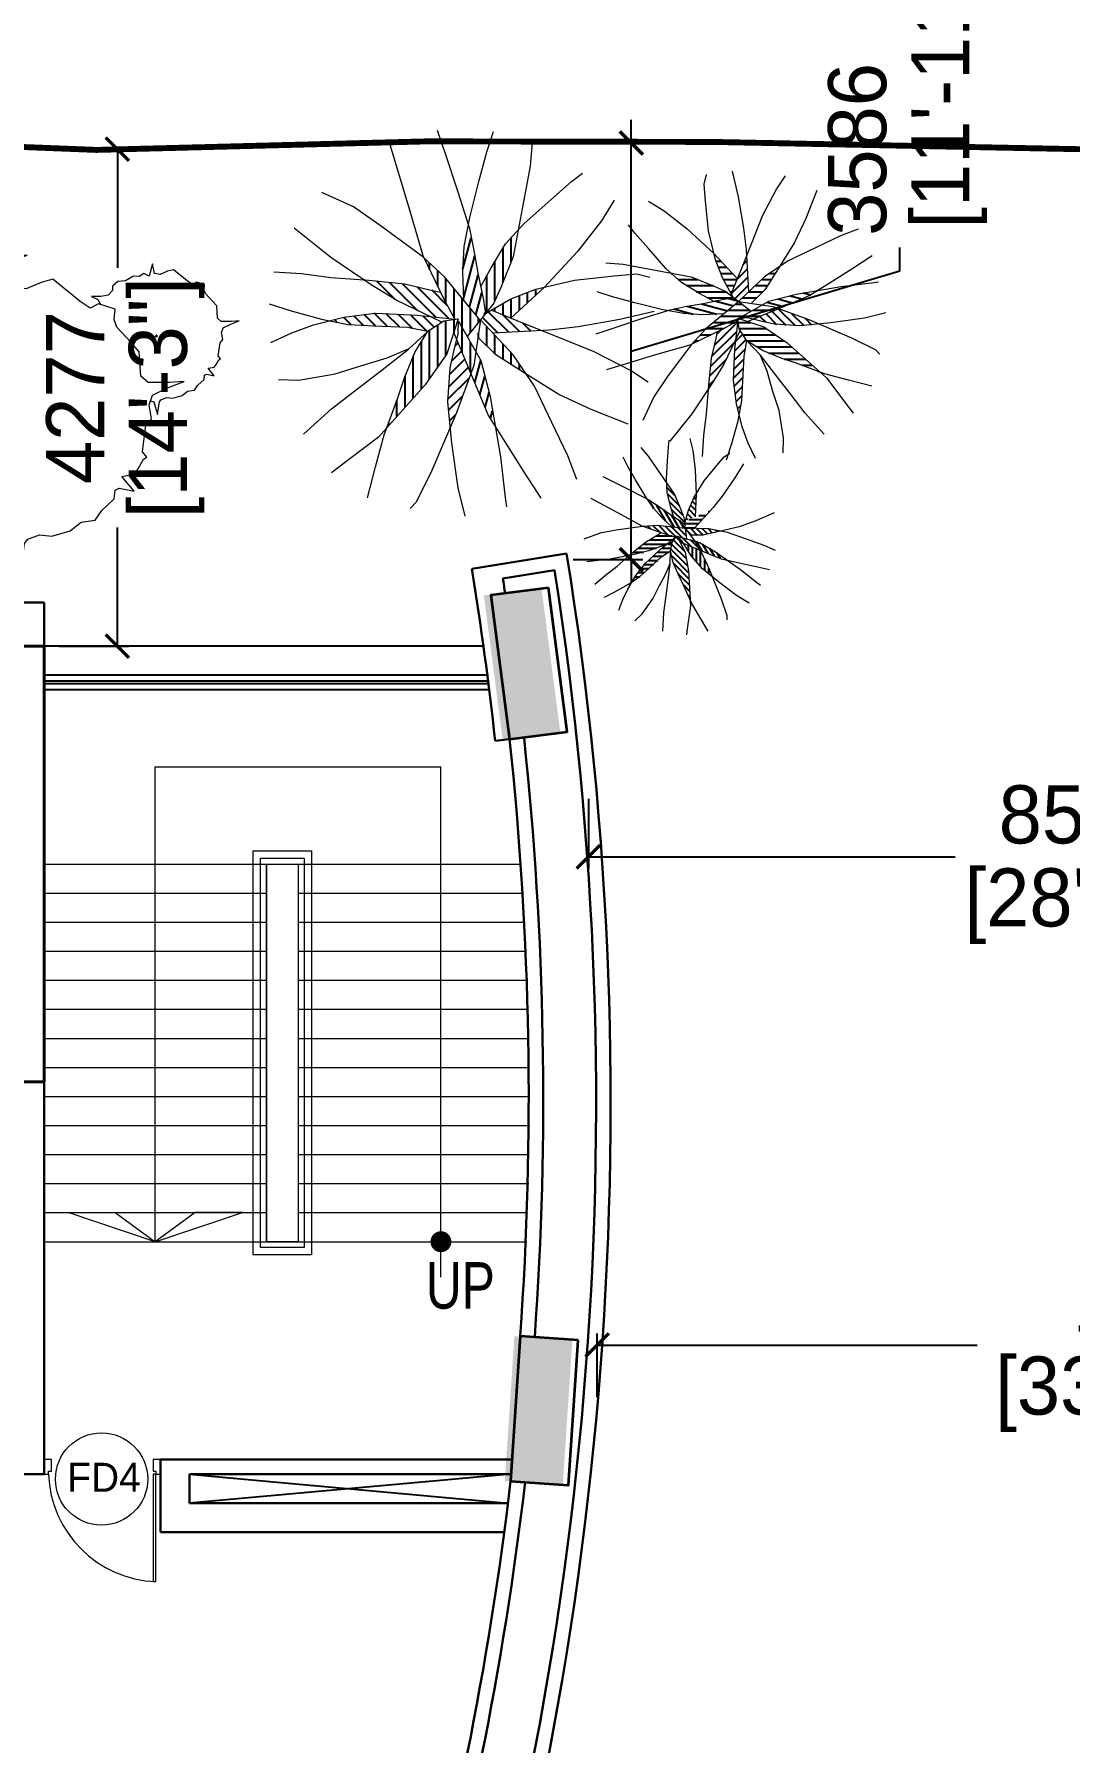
# Model space of a CAD drawing. Header units: millimetres. Extents: x 221017 to 6120115, y -1189702 to 83047459.
# Drawn here: x 3164084 to 3172997, y 64256 to 78960 of the extents above; entities that cross this region are included whole.
import ezdxf

# ---------------------------------------------------------------- set-up
doc = ezdxf.new("R2010")
doc.units = ezdxf.units.MM
doc.header["$LTSCALE"] = 150
doc.header["$MEASUREMENT"] = 0
doc.header["$PDMODE"] = 35
doc.header["$PDSIZE"] = -20
doc.linetypes.add('BORDER', pattern=[1.75, 0.5, -0.25, 0.5, -0.25, 0, -0.25])
doc.linetypes.add('HIDDEN', pattern=[0.375, 0.25, -0.125])
doc.layers.get('0').update_dxf_attribs({"linetype": 'CONTINUOUS', "lineweight": 9})
doc.layers.get('DEFPOINTS').update_dxf_attribs({"linetype": 'HIDDEN'})
for name, color, linetype in [('1', 7, 'CONTINUOUS'), ('GLASS PLAN', 160, 'CONTINUOUS'), ('LOW WALL', 40, 'CONTINUOUS'), ('Propoerty Line', 3, 'BORDER'), ('TEXT', 7, 'CONTINUOUS')]:
    doc.layers.add(name, color=color, linetype=linetype)
for name, color, linetype, lineweight in [('A_DOOR', 130, 'CONTINUOUS', 9), ('col new', 1, 'CONTINUOUS', 35), ('DIM', 7, 'CONTINUOUS', 13), ('Door Window Schedule', 173, 'CONTINUOUS', 9), ('hatch con', 7, 'CONTINUOUS', 9), ('illustr-TREE', 113, 'CONTINUOUS', 5), ('new column', 203, 'CONTINUOUS', 40), ('railing', 22, 'CONTINUOUS', 13), ('Roof Plan', 31, 'CONTINUOUS', 5), ('stair', 212, 'CONTINUOUS', 15), ('WALL', 7, 'CONTINUOUS', 30)]:
    doc.layers.add(name, color=color, linetype=linetype, lineweight=lineweight)
doc.layers.add('landscape', color=7, linetype='CONTINUOUS', lineweight=18, true_color=0x050505)
doc.styles.get("Standard").update_dxf_attribs({"font": 'GOTHIC.TTF', "width": 0.8})
doc.styles.add('Text Layout', font='GOTHIC.TTF')
doc.dimstyles.new('scale 50mm NEW', dxfattribs={"dimscale": 0, "dimtxt": 500, "dimasz": 200, "dimexe": 100, "dimexo": 100, "dimgap": 100, "dimtad": 0, "dimdec": 0, "dimzin": 1, "dimdsep": 46, "dimtxsty": 'Text Layout', "dimblk": 'ARCHTICK', "dimcen": 0.09, "dimclrd": 256, "dimclre": 256, "dimadec": 0, "dimazin": 0, "dimtfac": 1, "dimtdec": 0, "dimtmove": 1, "dimatfit": 0, "dimfxl": 0, "dimtolj": 1, "dimtzin": 0, "dimarcsym": 0})
pattern_1 = [(225, (231.67938, -468.48623), (0.19887378, -0.19887378), [])]
pattern_2 = [(75, (-634.61243, -298.57266), (-0.36222218, 0.09705714), [])]
pattern_3 = [(90, (-634.61243, -298.57266), (-0.375, 6e-17), [])]
pattern_4 = [(180, (-112.36044, -335.96927), (-3e-17, -0.1875), [])]
pattern_5 = [(135, (-112.36044, -335.96927), (-0.13258252, -0.13258252), [])]
pattern_6 = [(120, (-112.36044, -335.96927), (-0.16237976, -0.09375), [])]
pattern_7 = [(135, (-634.61243, -298.57266), (-0.26516504, -0.26516504), [])]
pattern_8 = [(165, (231.67938, -468.48623), (-0.07279286, -0.27166664), [])]
pattern_9 = [(180, (231.67938, -468.48623), (-1e-16, -0.28125), [])]

# ---------------------------------------------------------------- blocks, each defined once
blk = doc.blocks.new('10')
at = {"layer": '1'}
h = blk.add_hatch(dxfattribs=at)
h.set_pattern_fill('ANSI31', color=256, scale=3, angle=30, style=0)
h.set_pattern_definition(pattern_2)
h.paths.add_polyline_path([(-5.92, 4.433), (-6.114, 5.535), (-6.309, 6.465), (-6.358, 6.62), (-6.547, 5.643), (-6.612, 4.476), (-6.564, 3.18), (-5.807, 2.263), (-5.553, 2.585), (-5.573, 2.573), (-5.66, 3.179)])
h = blk.add_hatch(dxfattribs=at)
h.set_pattern_fill('ANSI31', color=256, scale=3, angle=45, style=0)
h.set_pattern_definition(pattern_3)
h.paths.add_polyline_path([(-5.79, 3.806), (-5.66, 3.179), (-5.573, 2.573), (-5.553, 2.585), (-5.184, 3.05), (-4.86, 3.763), (-4.297, 5.168), (-4.066, 6.41), (-4.643, 5.773), (-5.314, 4.671)])
h = blk.add_hatch(dxfattribs=at)
h.set_pattern_fill('ANSI31', color=256, scale=3, angle=45, style=0)
h.set_pattern_definition(pattern_3)
h.paths.add_polyline_path([(-6.976, 2.304), (-6.964, 2.303), (-6.825, 2.322), (-7.029, 1.695), (-6.89, 1.365), (-6.825, 1.63), (-6.804, 2.214), (-6.404, 1.509), (-5.807, 2.263), (-7.455, 4.26), (-8.394, 5.116), (-7.477, 3.223)])
h = blk.add_hatch(dxfattribs=at)
h.set_pattern_fill('ANSI31', color=256, scale=2.25, angle=135, style=0)
h.set_pattern_definition(pattern_9)
h.paths.add_polyline_path([(5.706, 3.494), (5.986, 4.171), (4.916, 5.323), (4.913, 5.326), (4.981, 5.031), (5.322, 4.171)])
h = blk.add_hatch(dxfattribs=at)
h.set_pattern_fill('ANSI31', color=256, scale=2.25, angle=180, style=0)
h.set_pattern_definition(pattern_1)
h.paths.add_polyline_path([(6.407, 5.212), (6.181, 4.641), (5.706, 3.494), (5.811, 3.309), (6.04, 3.127), (6.499, 3.558)])
h = blk.add_hatch(dxfattribs=at)
h.set_pattern_fill('ANSI31', color=256, scale=2.25, angle=135, style=0)
h.set_pattern_definition(pattern_9)
h.paths.add_polyline_path([(6.04, 3.127), (6.636, 3.037), (7.25, 3.652), (7.866, 4.625), (7.92, 4.711), (7.24, 4.252)])
h = blk.add_hatch(dxfattribs=at)
h.set_pattern_fill('ANSI31', color=256, scale=3, angle=90, style=0)
h.set_pattern_definition(pattern_7)
h.paths.add_polyline_path([(-6.976, 2.304), (-7.477, 3.223), (-7.639, 3.558), (-8.062, 3.643), (-9.274, 3.924), (-10.917, 4.097), (-11.156, 4.114), (-10.809, 3.88), (-9.641, 3.167), (-8.094, 2.429)])
h = blk.add_hatch(dxfattribs=at)
h.set_pattern_fill('ANSI31', color=256, scale=2.25, angle=135, style=0)
h.set_pattern_definition(pattern_9)
h.paths.add_polyline_path([(4.895, 3.131), (5.365, 3.228), (5.82, 3.293), (5.811, 3.309), (5.463, 3.585), (4.928, 3.828), (3.874, 4.25), (2.943, 4.424), (3.42, 3.991), (4.247, 3.488)])
h = blk.add_hatch(dxfattribs=at)
h.set_pattern_fill('ANSI31', color=256, scale=3, angle=45, style=0)
h.set_pattern_definition(pattern_3)
h.paths.add_polyline_path([(-5.306, 2.725), (-4.403, 2.352), (-2.867, 3.778), (-2.863, 3.783), (-3.257, 3.692), (-4.403, 3.238)])
h = blk.add_hatch(dxfattribs=at)
h.set_pattern_fill('ANSI31', color=256, scale=2.25, angle=120, style=0)
h.set_pattern_definition(pattern_8)
h.paths.add_polyline_path([(4.425, 3.033), (3.599, 2.887), (2.902, 2.741), (2.785, 2.705), (3.517, 2.563), (4.393, 2.514), (5.365, 2.55), (6.053, 3.118), (5.811, 3.309), (5.82, 3.293), (5.365, 3.228)])
h = blk.add_hatch(dxfattribs=at)
h.set_pattern_fill('ANSI31', color=256, scale=2.25, angle=120, style=0)
h.set_pattern_definition(pattern_8)
h.paths.add_polyline_path([(7.435, 3.133), (7.134, 2.962), (7.613, 2.89), (7.882, 2.792), (8.424, 3.019), (9.315, 3.392), (9.693, 3.631), (8.683, 3.457)])
h = blk.add_hatch(dxfattribs=at)
h.set_pattern_fill('ANSI31', color=256, scale=3, angle=90, style=0)
h.set_pattern_definition(pattern_7)
h.paths.add_polyline_path([(-8.209, 1.76), (-7.565, 2.176), (-8.094, 2.429), (-8.711, 2.497), (-9.641, 2.54), (-10.636, 2.584), (-12.064, 2.405), (-12.736, 2.232), (-11.869, 2.065), (-10.679, 2), (-9.144, 1.935)])
h = blk.add_hatch(dxfattribs=at)
h.set_pattern_fill('ANSI31', color=256, scale=3, angle=90, style=0)
h.set_pattern_definition(pattern_7)
h.paths.add_polyline_path([(-3.014, 1.79), (-3.776, 2.092), (-5.306, 2.725), (-5.553, 2.585), (-5.794, 2.28), (-5.221, 1.668)])
h = blk.add_hatch(dxfattribs=at)
h.set_pattern_fill('ANSI31', color=256, scale=2.25, angle=135, style=0)
h.set_pattern_definition(pattern_9)
h.paths.add_polyline_path([(6.022, 2.241), (6.022, 2.25), (6.009, 2.354), (6.478, 2.202), (6.726, 2.306), (6.527, 2.354), (6.09, 2.37), (6.618, 2.67), (6.053, 3.118), (4.555, 1.882), (3.913, 1.178), (5.333, 1.866)])
h = blk.add_hatch(dxfattribs=at)
h.set_pattern_fill('ANSI31', color=256, scale=2.25, angle=135, style=0)
h.set_pattern_definition(pattern_9)
h.paths.add_polyline_path([(7.999, 0.524), (8.73, 0.28), (9.761, -0.105), (8.278, 1.219), (7.208, 1.965), (6.009, 2.354), (6.073, 1.868), (6.43, 1.316), (7.147, 0.872)])
h = blk.add_hatch(dxfattribs=at)
h.set_pattern_fill('ANSI31', color=256, scale=2.25, angle=135, style=0)
h.set_pattern_definition(pattern_9)
h.paths.add_polyline_path([(7.882, 2.792), (7.613, 2.89), (7.134, 2.962), (6.09, 2.37), (6.527, 2.354), (6.726, 2.306)])
h = blk.add_hatch(dxfattribs=at)
h.set_pattern_fill('ANSI31', color=256, scale=2.25, angle=90, style=0)
h.set_pattern_definition([(135, (231.67938, -468.48623), (-0.19887378, -0.19887378), [])])
h.paths.add_polyline_path([(7.882, 2.792), (6.726, 2.306), (7.127, 2.208), (7.694, 2.078), (8.861, 1.997), (9.737, 2.087), (9.267, 2.289)])
h = blk.add_hatch(dxfattribs=at)
h.set_pattern_fill('ANSI31', color=256, scale=3, angle=45, style=0)
h.set_pattern_definition(pattern_3)
h.paths.add_polyline_path([(-9.266, -0.333), (-9.591, -1.307), (-10.104, -2.681), (-8.339, -0.704), (-7.344, 0.722), (-6.825, 2.322), (-7.474, 2.235), (-8.209, 1.76), (-8.802, 0.804)])
h = blk.add_hatch(dxfattribs=at)
h.set_pattern_fill('ANSI31', color=256, scale=3, angle=45, style=0)
h.set_pattern_definition(pattern_3)
h.paths.add_polyline_path([(-6.242, -0.177), (-6.111, 0.182), (-6.015, 0.822), (-6.804, 2.214), (-6.825, 1.63), (-6.89, 1.365)])
h = blk.add_hatch(dxfattribs=at)
h.set_pattern_fill('ANSI31', color=256, scale=3, angle=45, style=0)
h.set_pattern_definition(pattern_3)
h.paths.add_polyline_path([(-5.794, 2.28), (-5.914, 1.485), (-5.095, 0.666), (-3.797, -0.155), (-3.683, -0.227), (-4.295, 0.679)])
h = blk.add_hatch(dxfattribs=at)
h.set_pattern_fill('ANSI31', color=256, scale=2.25, angle=180, style=0)
h.set_pattern_definition(pattern_1)
h.paths.add_polyline_path([(6.022, 2.241), (5.333, 1.866), (5.081, 1.744), (5.018, 1.426), (4.807, 0.518), (4.677, -0.715), (4.664, -0.894), (4.84, -0.634), (5.375, 0.242), (5.928, 1.403)])
h = blk.add_hatch(dxfattribs=at)
h.set_pattern_fill('ANSI31', color=256, scale=2.25, angle=180, style=0)
h.set_pattern_definition(pattern_1)
h.paths.add_polyline_path([(6.43, 1.316), (6.118, 1.799), (5.928, 1.403), (5.877, 0.94), (5.845, 0.242), (5.812, -0.504), (5.946, -1.575), (6.076, -2.079), (6.201, -1.429), (6.25, -0.536), (6.298, 0.615)])
h = blk.add_hatch(dxfattribs=at)
h.set_pattern_fill('ANSI31', color=256, scale=3, style=0)
h.set_pattern_definition([(45, (-634.61243, -298.57266), (-0.26516504, 0.26516504), [])])
h.paths.add_polyline_path([(-6.242, -0.177), (-6.89, 1.365), (-7.02, 0.831), (-7.193, 0.074), (-7.301, -1.482), (-7.181, -2.65), (-6.912, -2.022)])
h = blk.add_hatch(dxfattribs=at)
h.set_pattern_fill('ANSI31', color=256, scale=3, angle=30, style=0)
h.set_pattern_definition(pattern_2)
h.paths.add_polyline_path([(-5.787, 0.42), (-6.015, 0.822), (-6.111, 0.182), (-6.242, -0.177), (-5.938, -0.898), (-5.441, -2.087), (-5.123, -2.591), (-5.354, -1.244)])
h = blk.add_hatch(dxfattribs=at)
h.set_pattern_fill('ANSI31', color=256, scale=1.5, angle=90, style=0)
h.set_pattern_definition(pattern_5)
h.paths.add_polyline_path([(3.055, -6.74), (3.322, -6.916), (3.567, -7.099), (3.571, -7.088), (3.536, -6.793), (3.399, -6.426), (3.101, -5.731), (2.744, -5.21), (2.765, -5.639), (2.917, -6.266)])
h = blk.add_hatch(dxfattribs=at)
h.set_pattern_fill('ANSI31', color=256, scale=1.5, angle=75, style=0)
h.set_pattern_definition(pattern_6)
h.paths.add_polyline_path([(2.787, -6.564), (2.329, -6.243), (1.932, -5.983), (1.859, -5.946), (2.138, -6.358), (2.527, -6.794), (3.003, -7.235), (3.594, -7.292), (3.571, -7.088), (3.567, -7.099), (3.322, -6.916)])
h = blk.add_hatch(dxfattribs=at)
h.set_pattern_fill('ANSI31', color=256, scale=1.5, angle=90, style=0)
h.set_pattern_definition(pattern_5)
h.paths.add_polyline_path([(3.608, -6.951), (4.059, -6.764), (4.098, -5.717), (4.098, -5.713), (3.991, -5.885), (3.746, -6.451)])
h = blk.add_hatch(dxfattribs=at)
h.set_pattern_fill('ANSI31', color=256, scale=1.5, angle=135, style=0)
h.set_pattern_definition(pattern_4)
h.paths.add_polyline_path([(4.749, -6.471), (4.373, -6.634), (3.608, -6.951), (3.571, -7.088), (3.593, -7.281), (4.012, -7.295)])
h = blk.add_hatch(dxfattribs=at)
h.set_pattern_fill('ANSI31', color=256, scale=1.5, angle=135, style=0)
h.set_pattern_definition(pattern_4)
h.paths.add_polyline_path([(3.167, -7.69), (2.665, -7.543), (2.489, -7.481), (2.309, -7.601), (1.782, -7.93), (1.139, -8.45), (1.049, -8.528), (1.254, -8.488), (1.919, -8.327), (2.727, -8.041)])
h = blk.add_hatch(dxfattribs=at)
h.set_pattern_fill('ANSI31', color=256, scale=1.5, angle=90, style=0)
h.set_pattern_definition(pattern_5)
h.paths.add_polyline_path([(3.167, -7.69), (3.171, -7.687), (3.214, -7.631), (3.363, -7.924), (3.529, -7.992), (3.458, -7.875), (3.259, -7.661), (3.65, -7.769), (3.594, -7.292), (2.306, -7.168), (1.671, -7.197), (2.665, -7.543)])
h = blk.add_hatch(dxfattribs=at)
h.set_pattern_fill('ANSI31', color=256, scale=1.5, angle=90, style=0)
h.set_pattern_definition(pattern_5)
h.paths.add_polyline_path([(3.289, -9.432), (3.519, -9.892), (3.823, -10.559), (3.748, -9.236), (3.596, -8.38), (3.214, -7.631), (3.015, -7.891), (2.923, -8.319), (3.051, -8.866)])
h = blk.add_hatch(dxfattribs=at)
h.set_pattern_fill('ANSI31', color=256, scale=1.5, angle=90, style=0)
h.set_pattern_definition(pattern_5)
h.paths.add_polyline_path([(4.303, -8.308), (4.222, -8.135), (4.031, -7.874), (3.259, -7.661), (3.458, -7.875), (3.529, -7.992)])
h = blk.add_hatch(dxfattribs=at)
h.set_pattern_fill('ANSI31', color=256, scale=1.5, angle=90, style=0)
h.set_pattern_definition(pattern_5)
h.paths.add_polyline_path([(3.593, -7.281), (3.832, -7.605), (4.411, -7.605), (5.16, -7.436), (5.226, -7.421), (4.689, -7.317)])
h = blk.add_hatch(dxfattribs=at)
h.set_pattern_fill('ANSI31', color=256, scale=1.5, angle=135, style=0)
h.set_pattern_definition(pattern_4)
h.paths.add_polyline_path([(2.923, -8.319), (3.003, -7.944), (2.727, -8.041), (2.485, -8.235), (2.141, -8.549), (1.774, -8.886), (1.332, -9.453), (1.156, -9.752), (1.521, -9.505), (1.965, -9.107), (2.531, -8.587)])
h = blk.add_hatch(dxfattribs=at)
h.set_pattern_fill('ANSI31', color=256, scale=1.5, angle=45, style=0)
h.set_pattern_definition([(90, (-112.36044, -335.96927), (-0.1875, 3e-17), [])])
h.paths.add_polyline_path([(4.303, -8.308), (3.529, -7.992), (3.672, -8.227), (3.878, -8.555), (4.39, -9.144), (4.845, -9.514), (4.719, -9.197)])
h = blk.add_hatch(dxfattribs=at)
h.set_pattern_fill('ANSI31', color=256, scale=1.5, angle=75, style=0)
h.set_pattern_definition(pattern_6)
h.paths.add_polyline_path([(4.253, -7.936), (4.031, -7.874), (4.222, -8.135), (4.303, -8.308), (4.666, -8.456), (5.262, -8.7), (5.553, -8.766), (4.994, -8.371)])
at = {"color": 7, "lineweight": 5}
for points in [[(-7.78, 10.982), (-7.39, 9.814), (-6.85, 8.194), (-6.309, 6.465), (-6.114, 5.535), (-5.92, 4.433), (-5.66, 3.179), (-5.573, 2.573)], [(-9.964, 10.333), (-9.056, 7.329), (-8.45, 5.233), (-7.477, 3.223), (-6.976, 2.304)], [(-6.564, 3.18), (-6.612, 4.476), (-6.547, 5.643), (-6.287, 6.983), (-5.876, 8.626), (-5.509, 9.987), (-5.206, 10.917)], [(-3.432, 10.398), (-3.519, 9.339), (-4.297, 5.168), (-4.86, 3.763), (-5.184, 3.05), (-6.404, 1.509)], [(-5.79, 3.806), (-5.314, 4.671), (-4.643, 5.773), (-3.8, 6.702), (-2.567, 7.783), (-1.615, 8.626), (-1.118, 9.015)], [(5.82, 3.293), (5.322, 4.171), (4.981, 5.031), (4.673, 6.361), (4.527, 7.723), (4.462, 8.502), (4.576, 8.956)], [(8.191, 8.891), (7.785, 8.291), (7.137, 7.042), (6.651, 5.825), (6.181, 4.641), (5.706, 3.494)], [(5.759, 9.102), (6.035, 7.918), (6.278, 6.491), (6.391, 5.501), (6.499, 3.558)], [(-5.807, 2.263), (-7.455, 4.26), (-8.45, 5.168), (-10.397, 6.616), (-11.63, 7.459), (-13.079, 8.129)], [(9.633, 8.21), (9.131, 6.928), (8.612, 5.825), (7.866, 4.625), (7.25, 3.652), (6.636, 3.037)], [(0.334, 7.776), (-0.25, 6.826), (-1.353, 5.421), (-2.867, 3.778), (-4.403, 2.352)], [(1.918, 7.723), (2.631, 7.285), (3.684, 6.458), (4.916, 5.323), (5.986, 4.171)], [(-7.565, 2.176), (-9.641, 3.167), (-10.809, 3.88), (-12.669, 5.134), (-14.357, 6.481)], [(4.895, 3.131), (4.247, 3.488), (3.42, 3.991), (2.723, 4.623), (1.913, 5.548), (1.281, 6.262), (0.989, 6.635)], [(11.536, 6.442), (10.726, 6.134), (9.575, 5.582), (8.32, 4.981), (7.24, 4.252), (6.04, 3.127), (7.613, 2.89), (9.267, 2.289), (11.228, 1.446), (12.314, 0.911), (12.532, 0.706)], [(-0.049, 4.899), (0.746, 4.834), (3.874, 4.25), (4.928, 3.828), (5.463, 3.585), (6.618, 2.67)], [(12.184, 5.209), (11.293, 4.642), (10.369, 4.058), (9.315, 3.392), (8.424, 3.019), (6.478, 2.202)], [(-15.286, 4.486), (-14.01, 4.399), (-12.669, 4.226), (-10.917, 4.097), (-9.274, 3.924), (-8.062, 3.643), (-7.63, 3.556)], [(-5.573, 2.573), (-4.403, 3.238), (-3.257, 3.692), (-1.483, 4.102), (0.334, 4.297), (1.372, 4.383), (1.977, 4.232)], [(12.8, 2.598), (11.828, 2.354), (10.288, 2.143), (8.861, 1.997), (7.694, 2.078), (7.127, 2.208), (6.527, 2.354), (6.09, 2.37), (7.435, 3.133), (8.683, 3.457), (10.758, 3.814), (12.152, 3.976), (12.476, 4.025)], [(-0.486, 1.638), (0.389, 1.93), (1.605, 2.336), (2.902, 2.741), (3.599, 2.887), (4.425, 3.033), (5.365, 3.228), (5.82, 3.293)], [(5.365, 2.55), (4.393, 2.514), (3.517, 2.563), (2.512, 2.758), (1.281, 3.066), (0.259, 3.342), (-0.438, 3.569)], [(-15.503, 3.016), (-14.486, 2.692), (-13.102, 2.303), (-11.869, 2.065), (-10.679, 2), (-9.144, 1.935), (-8.209, 1.76)], [(-15.416, 1.244), (-14.464, 1.676), (-13.47, 2.043), (-12.064, 2.405), (-10.636, 2.584), (-9.641, 2.54), (-8.711, 2.497), (-6.964, 2.303)], [(1.891, -0.588), (1.091, -0.047), (-0.575, 0.817), (-2.197, 1.466), (-3.776, 2.092), (-5.306, 2.725)], [(2.172, 2.654), (0.593, 2.287), (-1.31, 1.963), (-2.629, 1.811), (-5.221, 1.668)], [(6.053, 3.118), (4.555, 1.882), (3.874, 1.136), (2.788, -0.324), (2.156, -1.249), (1.653, -2.336)], [(12.168, -0.76), (11.098, -0.485), (9.996, -0.193), (8.73, 0.28), (7.999, 0.524), (7.147, 0.872), (6.43, 1.316), (6.073, 1.868), (6.009, 2.354), (7.208, 1.965), (8.278, 1.219), (10.077, -0.387), (11.147, -1.799), (11.309, -2.009)], [(-13.919, -2.973), (-12.643, -1.806), (-11.432, -0.877), (-10.307, -0.012), (-9.096, 0.939), (-8.222, 1.745)], [(-10.978, -5.891), (-10.61, -4.465), (-10.221, -2.995), (-9.591, -1.307), (-9.266, -0.333), (-8.802, 0.804), (-8.209, 1.76), (-7.474, 2.235), (-6.825, 2.322), (-7.344, 0.722), (-8.339, -0.704), (-10.48, -3.103), (-12.362, -4.529), (-12.643, -4.746)], [(-1.375, -5.048), (-1.786, -3.968), (-2.521, -2.433), (-3.323, -0.76), (-4.295, 0.679), (-5.794, 2.28), (-6.111, 0.182), (-6.912, -2.022), (-8.036, -4.638), (-8.75, -6.086), (-9.023, -6.376)], [(-6.501, -6.734), (-6.825, -5.437), (-7.106, -3.384), (-7.301, -1.482), (-7.193, 0.074), (-7.02, 0.831), (-6.825, 1.63), (-6.804, 2.214), (-5.787, 0.42), (-5.354, -1.244), (-4.879, -4.011), (-4.662, -5.869), (-4.597, -6.302)], [(-3.018, -5.913), (-3.775, -4.724), (-4.554, -3.492), (-5.441, -2.087), (-5.938, -0.898), (-7.029, 1.695)], [(0, 0), (2.253, 0.681), (3.825, 1.136), (5.333, 1.866), (6.022, 2.241)], [(6.118, 1.799), (5.375, 0.242), (4.84, -0.634), (3.899, -2.029), (2.889, -3.295)], [(4.386, -3.992), (4.451, -3.035), (4.58, -2.029), (4.677, -0.715), (4.807, 0.518), (5.018, 1.426), (5.083, 1.751)], [(6.817, -4.089), (6.493, -3.375), (6.217, -2.629), (5.946, -1.575), (5.812, -0.504), (5.845, 0.242), (5.877, 0.94), (6.022, 2.25)], [(-15.07, -0.464), (-14.14, -0.485), (-12.475, -0.204), (-11.242, 0.185), (-10.074, 0.53), (-9.075, 0.958)], [(0.983, -2.511), (-0.726, -1.841), (-2.197, -1.15), (-3.797, -0.155), (-5.095, 0.666), (-5.914, 1.485)], [(5.488, -4.154), (5.731, -3.391), (6.023, -2.353), (6.201, -1.429), (6.25, -0.536), (6.298, 0.615), (6.43, 1.316)], [(9.98, -2.966), (9.105, -2.009), (8.408, -1.101), (7.759, -0.257), (7.046, 0.651), (6.441, 1.307)], [(8.098, -3.829), (8.114, -3.132), (7.903, -1.883), (7.611, -0.958), (7.352, -0.082), (7.031, 0.667)], [(1.558, -3.576), (1.902, -3.981), (3.101, -5.731), (3.399, -6.426), (3.536, -6.793), (3.65, -7.769)], [(3.055, -6.74), (2.917, -6.266), (2.765, -5.639), (2.735, -5.012), (2.788, -4.194), (2.827, -3.56), (2.865, -3.247)], [(3.567, -7.099), (3.746, -6.451), (3.991, -5.885), (4.473, -5.113), (5.046, -4.401), (5.383, -4.004), (5.65, -3.843)], [(3.816, -3.171), (3.946, -3.714), (4.053, -4.601), (4.098, -5.717), (4.059, -6.764)], [(3.003, -7.235), (2.527, -6.794), (2.138, -6.358), (1.756, -5.792), (1.32, -5.066), (0.969, -4.455), (0.747, -4.019)], [(6.277, -4.332), (5.849, -5.02), (5.29, -5.808), (4.877, -6.328), (4.012, -7.295)], [(-0.186, -4.906), (0.365, -5.181), (1.129, -5.563), (1.932, -5.983), (2.329, -6.243), (2.787, -6.564), (3.322, -6.916), (3.567, -7.099)], [(-0.729, -5.908), (0.655, -6.649), (1.61, -7.176), (2.665, -7.543), (3.167, -7.69)], [(7.683, -6.579), (6.842, -6.946), (6.077, -7.222), (5.16, -7.436), (4.411, -7.605), (3.832, -7.605)], [(3.594, -7.292), (2.306, -7.168), (1.633, -7.199), (0.433, -7.375), (-0.301, -7.513), (-1.05, -7.789)], [(-0.543, -9.857), (-0.061, -9.437), (0.474, -9.024), (1.139, -8.45), (1.782, -7.93), (2.309, -7.601), (2.493, -7.479)], [(0.557, -11.049), (0.741, -10.56), (0.963, -10.078), (1.332, -9.453), (1.774, -8.886), (2.141, -8.549), (2.485, -8.235), (3.171, -7.687)], [(4.649, -12.003), (4.275, -11.368), (3.893, -10.711), (3.519, -9.892), (3.289, -9.432), (3.051, -8.866), (2.923, -8.319), (3.015, -7.891), (3.214, -7.631), (3.596, -8.38), (3.748, -9.236), (3.839, -10.841), (3.678, -12.011), (3.655, -12.186)], [(6.53, -10.718), (5.957, -10.374), (5.132, -9.747), (4.39, -9.144), (3.878, -8.555), (3.672, -8.227), (3.458, -7.875), (3.259, -7.661), (4.253, -7.936), (4.994, -8.371), (6.141, -9.181), (6.874, -9.762), (7.05, -9.892)], [(7.746, -8.309), (7.219, -8.073), (6.416, -7.79), (5.542, -7.482), (4.689, -7.317), (3.593, -7.281), (4.222, -8.135), (4.719, -9.197), (5.246, -10.519), (5.505, -11.284), (5.512, -11.483)], [(3.003, -7.944), (1.919, -8.327), (1.254, -8.488), (0.153, -8.703), (-0.92, -8.823)], [(-0.1, -10.453), (0.374, -10.208), (1.001, -9.857), (1.521, -9.505), (1.965, -9.107), (2.531, -8.587), (2.923, -8.319)], [(2.578, -12.011), (2.616, -11.147), (2.716, -10.39), (2.808, -9.687), (2.9, -8.923), (2.924, -8.328)], [(7.471, -9.196), (6.783, -9.044), (6.072, -8.883), (5.262, -8.7), (4.666, -8.456), (3.363, -7.924)], [(1.283, -11.531), (1.62, -11.209), (2.109, -10.521), (2.408, -9.948), (2.698, -9.413), (2.9, -8.908)]]:
    blk.add_lwpolyline(points, dxfattribs=at)
blk = doc.blocks.new('TREE_016')
at = {"layer": 'illustr-TREE'}
for p, q in [((-11407.8, 14147.4), (-11411.5, 14133.9)), ((-11406, 14136.8), (-11407.8, 14147.4)), ((-11384.9, 14140.9), (-11391.4, 14139.2)), ((-11369.8, 14128.6), (-11384.9, 14140.9)), ((-11446.3, 14128), (-11452.2, 14122.8)), ((-11437.6, 14128.6), (-11446.3, 14128)), ((-11428.9, 14133.9), (-11437.6, 14128.6)), ((-11422.9, 14133.3), (-11428.9, 14133.9)), ((-11417.4, 14136.8), (-11422.9, 14133.3)), ((-11411.5, 14133.9), (-11417.4, 14136.8)), ((-11399.6, 14135.7), (-11406, 14136.8)), ((-11391.4, 14139.2), (-11399.6, 14135.7)), ((-11364.3, 14125.1), (-11369.8, 14128.6)), ((-11452.2, 14118.1), (-11456.8, 14112.8)), ((-11452.2, 14122.8), (-11452.2, 14118.1)), ((-11359.8, 14127.5), (-11364.3, 14125.1)), ((-11350.6, 14124.5), (-11359.8, 14127.5)), ((-11351.1, 14118.6), (-11350.6, 14124.5)), ((-11349.7, 14114.5), (-11351.1, 14118.6)), ((-11475.1, 14111.6), (-11468.3, 14108.1)), ((-11465.1, 14111.6), (-11475.1, 14111.6)), ((-11468.3, 14108.1), (-11463.7, 14100.5)), ((-11456.8, 14112.8), (-11465.1, 14111.6)), ((-11341.9, 14106.3), (-11349.7, 14114.5)), ((-11337.3, 14101), (-11341.9, 14106.3)), ((-11467.8, 14092.8), (-11472.4, 14088.1)), ((-11463.7, 14100.5), (-11467.8, 14092.8)), ((-11336.4, 14087.5), (-11337.3, 14101)), ((-11471.5, 14081.1), (-11472.8, 14074.1)), ((-11472.4, 14088.1), (-11471.5, 14081.1)), ((-11332.3, 14084), (-11336.4, 14087.5)), ((-11320.9, 14084), (-11332.3, 14084)), ((-11330, 14077), (-11321.8, 14081.1)), ((-11321.8, 14081.1), (-11312.6, 14084.6)), ((-11312.6, 14084.6), (-11320.9, 14084)), ((-11472.8, 14074.1), (-11478.8, 14070.5)), ((-11478.8, 14070.5), (-11473.3, 14067.6)), ((-11403.7, 14069.4), (-11405.1, 14067.6)), ((-11402.3, 14067.6), (-11403.7, 14069.4)), ((-11331.8, 14071.7), (-11330, 14077)), ((-11330.5, 14064.1), (-11331.8, 14071.7)), ((-11323.5, 14076.2), (-11328.1, 14059.3)), ((-11321.2, 14063), (-11323.5, 14076.2)), ((-11239.2, 14070.3), (-11244.7, 14067)), ((-11235.5, 14069.9), (-11239.2, 14070.3)), ((-11232.1, 14072.1), (-11235.5, 14069.9)), ((-11228.4, 14070.3), (-11232.1, 14072.1)), ((-11226.1, 14078.7), (-11228.4, 14070.3)), ((-11224.9, 14072.1), (-11226.1, 14078.7)), ((-11220.9, 14071.4), (-11224.9, 14072.1)), ((-11215.8, 14073.6), (-11220.9, 14071.4)), ((-11211.8, 14074.7), (-11215.8, 14073.6)), ((-11202.3, 14067), (-11211.8, 14074.7)), ((-11473.3, 14067.6), (-11470.5, 14059.4)), ((-11470.5, 14059.4), (-11472.4, 14051.8)), ((-11405.1, 14067.6), (-11402.3, 14067.6)), ((-11349.8, 14059.3), (-11360.7, 14052.7)), ((-11342.4, 14058.6), (-11349.8, 14059.3)), ((-11335.5, 14063), (-11342.4, 14058.6)), ((-11328.1, 14059.3), (-11335.5, 14063)), ((-11333.1, 14061.2), (-11330.5, 14064.1)), ((-11313.2, 14061.5), (-11321.2, 14063)), ((-11302.9, 14065.9), (-11313.2, 14061.5)), ((-11294.9, 14068.1), (-11302.9, 14065.9)), ((-11276, 14052.7), (-11294.9, 14068.1)), ((-11253.8, 14060.4), (-11256.7, 14057.1)), ((-11250.1, 14066.6), (-11253.8, 14063.3)), ((-11253.8, 14063.3), (-11253.8, 14060.4)), ((-11244.7, 14067), (-11250.1, 14066.6)), ((-11198.9, 14064.8), (-11202.3, 14067)), ((-11196, 14066.2), (-11198.9, 14064.8)), ((-11190.3, 14064.4), (-11196, 14066.2)), ((-11190.6, 14060.7), (-11190.3, 14064.4)), ((-11189.8, 14058.2), (-11190.6, 14060.7)), ((-11184.9, 14053), (-11189.8, 14058.2)), ((-11472.4, 14051.8), (-11470.1, 14042.9)), ((-11371.6, 14052), (-11379, 14045.4)), ((-11379, 14045.4), (-11379, 14039.5)), ((-11360.7, 14052.7), (-11371.6, 14052)), ((-11269.1, 14048.3), (-11276, 14052.7)), ((-11263.4, 14051.3), (-11269.1, 14048.3)), ((-11268.1, 14056.3), (-11263.9, 14054.1)), ((-11261.8, 14056.3), (-11268.1, 14056.3)), ((-11263.9, 14054.1), (-11261.7, 14050.5)), ((-11252, 14047.6), (-11263.4, 14051.3)), ((-11256.7, 14057.1), (-11261.8, 14056.3)), ((-11252.5, 14040.3), (-11252, 14047.6)), ((-11182, 14049.7), (-11184.9, 14053)), ((-11181.5, 14041.3), (-11182, 14049.7)), ((-11470.1, 14042.9), (-11465.1, 14039.4)), ((-11465.1, 14039.4), (-11463.7, 14034.7)), ((-11463.7, 14034.7), (-11463.7, 14028.9)), ((-11379, 14039.5), (-11384.7, 14032.9)), ((-11250.8, 14035.1), (-11252.5, 14040.3)), ((-11241.1, 14024.8), (-11250.8, 14035.1)), ((-11178.9, 14039.1), (-11181.5, 14041.3)), ((-11171.7, 14039.1), (-11178.9, 14039.1)), ((-11178.6, 14031.4), (-11177.5, 14034.7)), ((-11177.5, 14034.7), (-11172.3, 14037.3)), ((-11172.3, 14037.3), (-11166.6, 14039.5)), ((-11166.6, 14039.5), (-11171.7, 14039.1)), ((-11463.7, 14028.9), (-11456.4, 14025.3)), ((-11456.4, 14025.3), (-11452.7, 14020.6)), ((-11407.6, 14031.5), (-11399, 14027)), ((-11395, 14031.5), (-11407.6, 14031.5)), ((-11399, 14027), (-11393.3, 14017.5)), ((-11384.7, 14032.9), (-11395, 14031.5)), ((-11235.4, 14018.2), (-11241.1, 14024.8)), ((-11223.5, 14029.9), (-11224.4, 14028.8)), ((-11224.4, 14028.8), (-11222.7, 14028.8)), ((-11222.7, 14028.8), (-11223.5, 14029.9)), ((-11180.9, 14015.3), (-11179.7, 14024.4)), ((-11179.7, 14024.4), (-11177.7, 14026.6)), ((-11177.7, 14026.6), (-11178.6, 14031.4)), ((-11452.7, 14020.6), (-11453.6, 14010.1)), ((-11450.9, 14008.3), (-11444.9, 14012.4)), ((-11444.9, 14012.4), (-11440.3, 14011.3)), ((-11440.3, 14011.3), (-11434.8, 14005.4)), ((-11393.3, 14017.5), (-11398.5, 14008)), ((-11234.2, 14001.4), (-11235.4, 14018.2)), ((-11182.3, 14009.4), (-11180.6, 14012.7)), ((-11179.5, 14013.4), (-11180.9, 14015.3)), ((-11180.6, 14012.7), (-11179.5, 14013.4)), ((-11453.6, 14010.1), (-11456.8, 14002.5)), ((-11456.8, 14002.5), (-11450.9, 14008.3)), ((-11434.8, 14005.4), (-11428, 14000.1)), ((-11428, 14000.1), (-11421.6, 13999.5)), ((-11421.6, 13999.5), (-11406.5, 13995.4)), ((-11398.5, 14008), (-11404.2, 14002.1)), ((-11404.2, 14002.1), (-11403, 13993.3)), ((-11229.1, 13997), (-11234.2, 14001.4)), ((-11194.9, 13995.1), (-11190.6, 13999.1)), ((-11190.6, 13999.1), (-11190.3, 14002.1)), ((-11190.3, 14002.1), (-11188.9, 14002.8)), ((-11188.9, 14002.8), (-11183.7, 14001.7)), ((-11188, 14006.8), (-11183.7, 14007.6)), ((-11183.7, 14001.7), (-11188, 14006.8)), ((-11183.7, 14007.6), (-11182.3, 14009.4)), ((-11406.5, 13995.4), (-11404, 13987)), ((-11403, 13993.3), (-11404.7, 13984.5)), ((-11214.8, 13997), (-11229.1, 13997)), ((-11228.5, 13981.6), (-11226.2, 13988.2)), ((-11226.2, 13988.2), (-11215.9, 13993.3)), ((-11220.4, 13985.2), (-11216.4, 13986.7)), ((-11216.4, 13986.7), (-11212.1, 13986.3)), ((-11215.9, 13993.3), (-11204.5, 13997.7)), ((-11204.5, 13997.7), (-11214.8, 13997)), ((-11212.1, 13986.3), (-11205.8, 13988.1)), ((-11205.8, 13988.1), (-11202.1, 13991.1)), ((-11202.1, 13991.1), (-11197.2, 13991.8)), ((-11197.2, 13991.8), (-11194.9, 13995.1)), ((-11404.7, 13984.5), (-11412.2, 13980.1)), ((-11412.2, 13980.1), (-11405.3, 13976.4)), ((-11405.3, 13976.4), (-11401.9, 13966.2)), ((-11226.8, 13972), (-11228.5, 13981.6)), ((-11227.5, 13984.3), (-11225.2, 13983.7)), ((-11225.2, 13983.7), (-11222.7, 13974.9)), ((-11222.7, 13974.9), (-11221.5, 13983.7)), ((-11221.5, 13983.7), (-11220.4, 13985.2)), ((-11401.9, 13966.2), (-11404.2, 13956.6)), ((-11233.1, 13949.3), (-11230.8, 13967.6)), ((-11230.8, 13967.6), (-11226.8, 13972)), ((-11404.2, 13956.6), (-11401.3, 13945.6)), ((-11401.3, 13945.6), (-11395, 13941.2)), ((-11395, 13941.2), (-11393.3, 13935.4)), ((-11236, 13937.6), (-11232.5, 13944.2)), ((-11230.2, 13945.6), (-11233.1, 13949.3)), ((-11232.5, 13944.2), (-11230.2, 13945.6)), ((-11393.3, 13935.4), (-11393.3, 13928)), ((-11393.3, 13928), (-11384.1, 13923.6)), ((-11247.4, 13932.4), (-11238.8, 13933.9)), ((-11238.8, 13922.2), (-11247.4, 13932.4)), ((-11238.8, 13933.9), (-11236, 13937.6)), ((-11384.1, 13923.6), (-11379.6, 13917.8)), ((-11379.6, 13917.8), (-11380.7, 13904.5)), ((-11261.1, 13908.9), (-11252.5, 13917)), ((-11252.5, 13917), (-11252, 13922.9)), ((-11252, 13922.9), (-11249.1, 13924.4)), ((-11249.1, 13924.4), (-11238.8, 13922.2)), ((-11380.7, 13904.5), (-11384.7, 13895)), ((-11377.3, 13902.3), (-11369.8, 13907.5)), ((-11369.8, 13907.5), (-11364.1, 13906)), ((-11364.1, 13906), (-11357.3, 13898.7)), ((-11265.7, 13902.3), (-11261.1, 13908.9)), ((-11384.7, 13895), (-11377.3, 13902.3)), ((-11357.3, 13898.7), (-11348.7, 13892.1)), ((-11295.5, 13891.3), (-11282.9, 13895)), ((-11282.9, 13895), (-11275.4, 13900.9)), ((-11275.4, 13900.9), (-11265.7, 13902.3)), ((-11348.7, 13892.1), (-11340.7, 13891.3)), ((-11340.7, 13891.3), (-11321.8, 13886.2)), ((-11321.8, 13886.2), (-11316.6, 13868.6)), ((-11316.6, 13868.6), (-11314.3, 13886.2)), ((-11314.3, 13886.2), (-11312.1, 13889.1)), ((-11312.1, 13889.1), (-11304, 13892.1)), ((-11304, 13892.1), (-11295.5, 13891.3))]:
    blk.add_line(p, q, dxfattribs=at)
blk = doc.blocks.new('*U36')
at = {"layer": 'A_DOOR'}
blk.add_lwpolyline([(2.45, 41.95, 0.006179), (1.5, 42), (1.5, 5), (2.45, 5)], format="xyb", close=True, dxfattribs=at)
for points in [[(2.5, 4), (1.5, 4), (1.5, 5), (0, 5), (0, 0), (2.5, 0)], [(40, 5), (38.5, 5), (38.5, 4), (37.5, 4), (37.5, 0), (40, 0)]]:
    blk.add_lwpolyline(points, close=True, dxfattribs=at)
blk.add_arc((0.1, 3.6), 38.43, 2.09314, 87.90686, dxfattribs=at)
blk = doc.blocks.new('_ARCHTICK')
at = {"color": 0, "linetype": 'ByBlock', "const_width": 0.15}
blk.add_lwpolyline([(-0.5, -0.5), (0.5, 0.5)], dxfattribs=at)
blk = doc.blocks.new('*D223')
at = {"layer": 'DEFPOINTS', "color": 0, "ltscale": 0.5, "transparency": 16777216}
for p in [(3164464, 77970), (3164800, 77970), (3164170, 73693)]:
    blk.add_point(p, dxfattribs=at)
at = {"layer": 'DIM', "lineweight": -2, "ltscale": 0.5, "transparency": 16777216}
for p, q in [((3164564, 77970), (3164900, 77970)), ((3164800, 77970), (3164800, 76948)), ((3164800, 73693), (3164800, 74715)), ((3164300, 73693), (3164900, 73693))]:
    blk.add_line(p, q, dxfattribs=at)
at = {"layer": 'DIM', "lineweight": -2, "ltscale": 0.5, "transparency": 16777216, "xscale": 200, "yscale": 200, "zscale": 200}
for p, rotation in [((3164800, 77970), 90), ((3164800, 73693), 270)]:
    blk.add_blockref('_ARCHTICK', p, dxfattribs=dict(at, rotation=rotation))
at = {"layer": 'DIM', "color": 0, "ltscale": 0.5, "transparency": 16777216, "char_height": 500, "attachment_point": 5, "rotation": 90, "style": 'Text Layout'}
for s, insert in [('\\A1;[14\'-3"]', (3165224, 75832)), ('\\A1;4277', (3164437, 75832))]:
    blk.add_mtext(s, dxfattribs=dict(at, insert=insert))
blk = doc.blocks.new('*D224')
at = {"layer": 'DEFPOINTS', "color": 0, "ltscale": 0.5, "transparency": 16777216}
for p in [(3168369, 78024), (3169223, 78024), (3168345, 74438)]:
    blk.add_point(p, dxfattribs=at)
at = {"layer": 'DIM', "lineweight": -2, "ltscale": 0.5, "transparency": 16777216}
for p, q in [((3169223, 78024), (3169223, 78224)), ((3168723, 78024), (3169323, 78024)), ((3169223, 74438), (3169223, 78024)), ((3169223, 74438), (3169223, 78024)), ((3171533, 76924), (3171533, 77124)), ((3169223, 76231), (3171533, 76924)), ((3168723, 74438), (3169323, 74438)), ((3169223, 74438), (3169223, 74238))]:
    blk.add_line(p, q, dxfattribs=at)
at = {"layer": 'DIM', "lineweight": -2, "ltscale": 0.5, "transparency": 16777216, "xscale": 200, "yscale": 200, "zscale": 200}
for p, rotation in [((3169223, 78024), 270), ((3169223, 74438), 90)]:
    blk.add_blockref('_ARCHTICK', p, dxfattribs=dict(at, rotation=rotation))
at = {"layer": 'DIM', "color": 0, "ltscale": 0.5, "transparency": 16777216, "char_height": 500, "attachment_point": 5, "rotation": 90, "style": 'Text Layout'}
for s, insert in [('\\A1;[11\'-11 1/2"]', (3171957, 79067)), ('\\A1;3586', (3171170, 77968))]:
    blk.add_mtext(s, dxfattribs=dict(at, insert=insert))
blk = doc.blocks.new('*D225')
at = {"layer": 'DEFPOINTS', "color": 0, "ltscale": 0.5, "transparency": 16777216}
for p in [(3177402, 73330), (3168853, 73131), (3177402, 71880)]:
    blk.add_point(p, dxfattribs=at)
at = {"layer": 'DIM', "lineweight": -2, "ltscale": 0.5, "transparency": 16777216}
for p, q in [((3168853, 72380), (3168853, 71780)), ((3177402, 72380), (3177402, 71780)), ((3168853, 71880), (3172011, 71880)), ((3177402, 71880), (3174244, 71880))]:
    blk.add_line(p, q, dxfattribs=at)
at = {"layer": 'DIM', "lineweight": -2, "ltscale": 0.5, "transparency": 16777216, "xscale": 200, "yscale": 200, "zscale": 200, "rotation": 180}
blk.add_blockref('_ARCHTICK', (3168853, 71880), dxfattribs=at)
at = {"layer": 'DIM', "lineweight": -2, "ltscale": 0.5, "transparency": 16777216, "xscale": 200, "yscale": 200, "zscale": 200}
blk.add_blockref('_ARCHTICK', (3177402, 71880), dxfattribs=at)
at = {"layer": 'DIM', "color": 0, "ltscale": 0.5, "transparency": 16777216, "char_height": 500, "attachment_point": 5, "style": 'Text Layout'}
for s, insert in [('\\A1;8549', (3173128, 72242)), ('\\A1;[28\'-6"]', (3173128, 71456))]:
    blk.add_mtext(s, dxfattribs=dict(at, insert=insert))
blk = doc.blocks.new('*D226')
at = {"layer": 'DEFPOINTS', "color": 0, "ltscale": 0.5, "transparency": 16777216}
for p in [(3178971, 67679), (3168929, 67131), (3178971, 67147)]:
    blk.add_point(p, dxfattribs=at)
at = {"layer": 'DIM', "lineweight": -2, "ltscale": 0.5, "transparency": 16777216}
for p, q in [((3168929, 67231), (3168929, 67779)), ((3168929, 67679), (3172199, 67679)), ((3178971, 67679), (3175700, 67679)), ((3178971, 67247), (3178971, 67779))]:
    blk.add_line(p, q, dxfattribs=at)
at = {"layer": 'DIM', "lineweight": -2, "ltscale": 0.5, "transparency": 16777216, "xscale": 200, "yscale": 200, "zscale": 200, "rotation": 180}
blk.add_blockref('_ARCHTICK', (3168929, 67679), dxfattribs=at)
at = {"layer": 'DIM', "lineweight": -2, "ltscale": 0.5, "transparency": 16777216, "xscale": 200, "yscale": 200, "zscale": 200}
blk.add_blockref('_ARCHTICK', (3178971, 67679), dxfattribs=at)
at = {"layer": 'DIM', "color": 0, "ltscale": 0.5, "transparency": 16777216, "char_height": 500, "attachment_point": 5, "style": 'Text Layout'}
for s, insert in [('\\A1;10042', (3173950, 68041)), ('\\A1;[33\'-5 1/2"]', (3173950, 67255))]:
    blk.add_mtext(s, dxfattribs=dict(at, insert=insert))
blk = doc.blocks.new('FD 4')
at = {"layer": 'Door Window Schedule', "ltscale": 0.5}
blk.add_circle((2994814, 66489), 397, dxfattribs=at)
at = {"layer": 'Door Window Schedule', "ltscale": 0.5, "insert": (2994835, 66629), "char_height": 250, "width": 697.29, "attachment_point": 2}
blk.add_mtext('{\\W1;FD4}', dxfattribs=at)

msp = doc.modelspace()

# ---------------------------------------------------------------- hatches: boundary and pattern name
at = {"layer": 'hatch con', "ltscale": 0.5}
h = msp.add_hatch(dxfattribs=at)
h.set_pattern_fill('AR-CONC', color=256, scale=37.5, style=0)
h.set_pattern_definition([(50, (3672127.15, 4397757.89), (268.972568, -23.532051), [28.125, -309.375]), (355, (3672127.15, 4397757.89), (-52.03175, 282.07205), [22.5, -247.5]), (100.4514, (3672149.57, 4397755.92), (216.941018, 258.539828), [23.902571, -262.928292]), (46.1842, (3672127.15, 4397832.9), (400.215393, -62.06963), [42.1875, -464.0625]), (96.6356, (3672160.5, 4397827.7), (350.498515, 365.2942), [35.853858, -394.392375]), (351.1842, (3672127.15, 4397832.9), (350.49823, 365.294475), [33.75, -371.25]), (21, (3672164.65, 4397814.14), (223.840145, -150.982084), [28.125, -309.375]), (326, (3672164.65, 4397814.14), (91.24325, 271.931267), [22.5, -247.5]), (71.4514, (3672183.3, 4397801.55), (315.083486, 120.948936), [23.902571, -262.928292]), (37.5, (3672127.15, 4397757.89), (4.5599457, 124.8351952), [0, -244.5, 0, -251.25, 0, -248.4375]), (7.5, (3672127.15, 4397757.89), (98.6510765, 147.904392), [0, -143.25, 0, -238.875, 0, -94.6875]), (327.5, (3672043.53, 4397757.89), (200.1834136, -8.458077), [0, -93.75, 0, -292.5, 0, -388.125]), (317.5, (3672006.03, 4397757.89), (218.6948135, 37.5393684), [0, -121.875, 0, -194.25, 0, -275.625])])
h.paths.add_polyline_path([(3167669.4, 61687.4), (3167191.5, 61834.3), (3166825.2, 60639.2), (3167303.2, 60492.7)])
h.paths.add_polyline_path([(3168715.6, 67721.3), (3168216.7, 67754.3), (3168134.3, 66507), (3168633.2, 66474.1)])
h.paths.add_polyline_path([(3168449.5, 74195.8), (3167953.7, 74131.2), (3168115.4, 72891.7), (3168611.2, 72956.3)])

# ---------------------------------------------------------------- linework, layer by layer
at = {"ltscale": 0.5}
for p, q in [((3165126, 68568.2), (3165126, 72653.5)), ((3165126, 72653.5), (3167584.3, 72653.5)), ((3167584.3, 68261.9), (3167584.3, 72653.5))]:
    msp.add_line(p, q, dxfattribs=at)
for points in [[(3165126, 68568.2), (3164376, 68818.2), (3164782.4, 68818.2), (3165126, 68568.2)], [(3165126, 68568.2), (3165876, 68818.2), (3165469.6, 68818.2), (3165126, 68568.2)]]:
    msp.add_lwpolyline(points, dxfattribs=at)
at = {"ltscale": 0.5, "const_width": 90}
msp.add_lwpolyline([(3167539.3, 68568.2, 1), (3167629.3, 68568.2, 1)], format="xyb", close=True, dxfattribs=at)
at = {"layer": 'col new', "linetype": 'Continuous', "ltscale": 0.5}
for points in [[(3168509.3, 74195.8), (3168013.5, 74131.2), (3168175.1, 72891.7), (3168670.9, 72956.3)], [(3168765.6, 67721.3), (3168266.7, 67754.3), (3168184.3, 66507), (3168683.2, 66474.1)]]:
    msp.add_lwpolyline(points, close=True, dxfattribs=at)
at = {"layer": 'GLASS PLAN', "ltscale": 0.5}
for p, q in [((3167999.9, 73393.2), (3164169.8, 73393.2)), ((3168003.1, 73368.2), (3164169.8, 73368.2))]:
    msp.add_line(p, q, dxfattribs=at)
at = {"layer": 'LOW WALL', "ltscale": 0.5}
for p, q in [((3167960.3, 73693.2), (3164169.8, 73693.2)), ((3167993.5, 73443.2), (3164169.8, 73443.2)), ((3168009.3, 73318.2), (3164169.8, 73318.2)), ((3165419.8, 66568.2), (3168161.5, 66318.2)), ((3168184.3, 66568.2), (3165419.8, 66318.2))]:
    msp.add_line(p, q, dxfattribs=at)
at = {"layer": 'new column', "linetype": 'Continuous', "ltscale": 0.5}
msp.add_lwpolyline([(3161944.8, 69943.2), (3161019.8, 69943.2), (3161019.8, 73693.2), (3164169.8, 73693.2), (3164169.8, 69943.2), (3163244.8, 69943.2), (3163244.8, 70318.2), (3163794.8, 70318.2), (3163794.8, 73318.2), (3161394.8, 73318.2), (3161394.8, 70318.2), (3161944.8, 70318.2)], close=True, dxfattribs=at)
at = {"layer": 'Propoerty Line', "lineweight": 15, "const_width": 50.8}
msp.add_lwpolyline([(3185382.5, 43278.8), (3184109.6, 48542.9), (3182779.8, 53756.6), (3181792.3, 58345.9), (3179885.7, 64247.2), (3178970.7, 67147.2), (3177544.4, 72704), (3176328.6, 78049), (3173405.4, 77963.5), (3169932.4, 78032.4), (3167468.7, 78037.4), (3164620.5, 77963.7), (3161912.9, 78071), (3161844.4, 78551.2), (3154667, 78700.2)], dxfattribs=at)
msp.add_lwpolyline([(3185382.5, 43278.8), (3184109.6, 48542.9), (3182779.8, 53756.6), (3181792.3, 58345.9), (3179885.7, 64247.2), (3178970.7, 67147.2), (3177544.4, 72704), (3176328.6, 78049), (3173405.4, 77963.5), (3169932.4, 78032.4), (3167468.7, 78037.4), (3164620.5, 77963.7), (3161912.9, 78071), (3161844.4, 78551.2), (3154667, 78700.2)], dxfattribs=at)
at = {"layer": 'railing', "ltscale": 0.5}
for p, q in [((3166082.3, 71818.2), (3166082.3, 68568.2)), ((3166082.3, 71818.2), (3166357.3, 71818.2)), ((3166357.3, 71818.2), (3166357.3, 68568.2)), ((3166082.3, 68568.2), (3166357.3, 68568.2))]:
    msp.add_line(p, q, dxfattribs=at)
for points in [[(3165969.8, 71930.7), (3166469.8, 71930.7), (3166469.8, 68455.7), (3165969.8, 68455.7)], [(3166032.3, 71868.2), (3166407.3, 71868.2), (3166407.3, 68518.2), (3166032.3, 68518.2)], [(3166082.3, 71818.2), (3166357.3, 71818.2), (3166357.3, 68568.2), (3166082.3, 68568.2)]]:
    msp.add_lwpolyline(points, close=True, dxfattribs=at)
at = {"layer": 'Roof Plan', "ltscale": 0.5}
for p, q in [((3168509.3, 74195.8), (3168013.5, 74131.2)), ((3168013.5, 74131.2), (3168175.1, 72891.7)), ((3168670.9, 72956.3), (3168509.3, 74195.8)), ((3168670.9, 72956.3), (3168175.1, 72891.7))]:
    msp.add_line(p, q, dxfattribs=at)
at = {"layer": 'stair', "linetype": 'HIDDEN', "ltscale": 0.15}
for p, q in [((3164169.8, 71818.2), (3166082.3, 71818.2)), ((3164169.8, 71568.2), (3166082.3, 71568.2)), ((3164169.8, 71318.2), (3166082.3, 71318.2)), ((3164169.8, 71068.2), (3166082.3, 71068.2)), ((3164169.8, 70818.2), (3166082.3, 70818.2)), ((3164169.8, 70568.2), (3166082.3, 70568.2)), ((3164169.8, 70318.2), (3166082.3, 70318.2)), ((3164169.8, 70068.2), (3166082.3, 70068.2)), ((3164169.8, 69818.2), (3166082.3, 69818.2)), ((3164169.8, 69568.2), (3166082.3, 69568.2)), ((3164169.8, 69318.2), (3166082.3, 69318.2)), ((3164169.8, 69068.2), (3166082.3, 69068.2)), ((3164169.8, 68818.2), (3166082.3, 68818.2)), ((3164169.8, 68568.2), (3166082.3, 68568.2))]:
    msp.add_line(p, q, dxfattribs=at)
at = {"layer": 'stair', "ltscale": 0.5}
for p, q in [((3166357.3, 71818.2), (3168269.8, 71818.2)), ((3166357.3, 71568.2), (3168295.8, 71568.2)), ((3166357.3, 71318.2), (3168309.9, 71318.2)), ((3166357.3, 71068.2), (3168321.9, 71068.2)), ((3166357.3, 70818.2), (3168331.7, 70818.2)), ((3166357.3, 70568.2), (3168339.3, 70568.2)), ((3166357.3, 70318.2), (3168344.8, 70318.2)), ((3166357.3, 70068.2), (3168348.1, 70068.2)), ((3166357.3, 69818.2), (3168349.3, 69818.2)), ((3166357.3, 69568.2), (3168348.3, 69568.2)), ((3166357.3, 69318.2), (3168345.1, 69318.2)), ((3166357.3, 69068.2), (3168339.8, 69068.2)), ((3166357.3, 68818.2), (3168332.4, 68818.2)), ((3166357.3, 68568.2), (3168322.7, 68568.2))]:
    msp.add_line(p, q, dxfattribs=at)
at = {"layer": 'WALL', "ltscale": 0.5}
for p, q in [((3167851.2, 74358.2), (3168666.3, 74489.6)), ((3168117.7, 74274.6), (3168562.5, 74346.3)), ((3164169.8, 74068.2), (3161019.8, 74068.2)), ((3164169.8, 73693.2), (3164169.8, 74068.2)), ((3168175.1, 72891.7), (3168050.7, 72878.2)), ((3164169.8, 66568.2), (3164169.8, 69943.2)), ((3165169.8, 66568.2), (3165169.8, 66693.2)), ((3165169.8, 66693.2), (3168196.6, 66693.2)), ((3164169.8, 66568.2), (3163869.8, 66568.2)), ((3165169.8, 66068.2), (3165169.8, 66568.2)), ((3165419.8, 66568.2), (3168188.3, 66568.2)), ((3165419.8, 66318.2), (3165419.8, 66568.2)), ((3165419.8, 66318.2), (3168161.5, 66318.2)), ((3165169.8, 66068.2), (3168129.3, 66068.2))]:
    msp.add_line(p, q, dxfattribs=at)
for centre, radius, start, end in [((3139288.2, 69758.7), 29756.6, 341.21377, 9.14821), ((3139288.2, 69758.7), 29631.6, 341.45561, 8.90646), ((3139337.8, 69761.3), 28881.6, 6.19528, 9.15837), ((3139337.8, 69761.3), 29131.6, 8.65925, 8.91252), ((3139341.3, 69807.9), 28998.3, 355.93898, 6.10448), ((3139341.3, 69807.9), 29123.3, 355.94017, 6.10488), ((3139338.2, 69758.7), 29006.6, 354.80185, 354.92988), ((3139353.1, 69893.3), 29029.3, 343.87706, 353.30123), ((3139353.1, 69893.2), 29154.3, 343.87844, 353.31401)]:
    msp.add_arc(centre, radius, start, end, dxfattribs=at)

# ---------------------------------------------------------------- block references
at = {"layer": 'A_DOOR', "xscale": 25, "yscale": 25, "zscale": 25, "rotation": 180}
msp.add_blockref('*U36', (3165169.8, 66693.2), dxfattribs=at)
at = {"layer": 'Door Window Schedule'}
msp.add_blockref('FD 4', (169850, 36.7), dxfattribs=at)
at = {"layer": 'landscape', "color": 7, "lineweight": 9, "xscale": 187.5, "yscale": 187.5, "zscale": 187.5}
msp.add_blockref('10', (3169012.1, 76074.2), dxfattribs=at)
at = {"layer": 'landscape', "xscale": 12.5, "yscale": 12.5, "zscale": 12.5}
msp.add_blockref('TREE_016', (3305430, -99000.7), dxfattribs=at)

# ---------------------------------------------------------------- texts
at = {"layer": 'TEXT', "ltscale": 0.5, "insert": (3167454.5, 68392.1), "char_height": 400, "width": 706.231, "attachment_point": 1}
msp.add_mtext('UP', dxfattribs=at)

# ---------------------------------------------------------------- dimensions: what is measured, and where the dimension line sits
at = {"layer": 'DIM', "ltscale": 0.5}
for base, p1, p2, picture, middle in [((3169223.2, 78023.8), (3168344.8, 74437.8), (3168368.5, 78023.8), '*D224', (3171532.7, 77223.7)), ((3164799.7, 77969.9), (3164169.8, 73693.2), (3164464.3, 77969.9), '*D223', (3164799.7, 75831.5))]:
    dim = msp.add_linear_dim(base=base, p1=p1, p2=p2, angle=90, dimstyle='scale 50mm NEW', override={"dimscale": 1, "dimpost": '\\X'}, dxfattribs=at)
    dim.commit()
    dim.dimension.update_dxf_attribs({"geometry": picture, "text_midpoint": middle})
for base, p1, p2, picture, middle in [((3177402, 71879.6), (3168853.1, 73130.7), (3177402, 73329.9), '*D225', (3173127.6, 71879.6)), ((3178970.7, 67678.5), (3168928.5, 67130.7), (3178970.7, 67147.2), '*D226', (3173949.6, 67678.5))]:
    dim = msp.add_linear_dim(base=base, p1=p1, p2=p2, dimstyle='scale 50mm NEW', override={"dimscale": 1, "dimpost": '\\X'}, dxfattribs=at)
    dim.commit()
    dim.dimension.update_dxf_attribs({"geometry": picture, "text_midpoint": middle})

doc.saveas('drawing.dxf')
